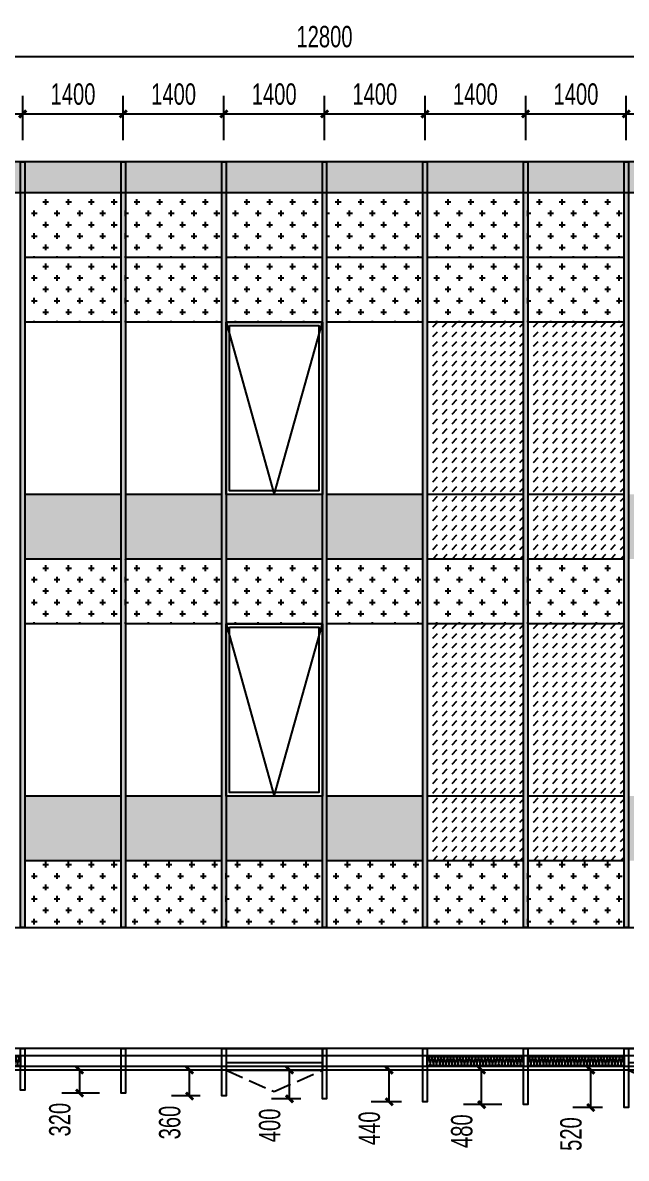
# Model space of a CAD drawing. Extents: x -3 to 440502, y -49243 to 59402.
# Drawn here: x 214695 to 223095, y 16553 to 32364 of the extents above; entities that cross this region are included whole.
import ezdxf

# ---------------------------------------------------------------- set-up
doc = ezdxf.new("R2010")
doc.units = 0
doc.header["$LTSCALE"] = 1000
doc.header["$MEASUREMENT"] = 0
doc.linetypes.add('109-34 轴网$0$L1$0$$AUDIT_BAD_LTYPE1', pattern=[0])
doc.linetypes.add('DASH', pattern=[0.35, 0.25, -0.1])
for name, color, linetype in [('01-标注_尺寸', 124, 'Continuous'), ('01-标注_符号', 200, 'Continuous'), ('05-填充_156', 156, 'Continuous'), ('05-填充_18', 18, 'Continuous'), ('05-填充_天正', 26, 'Continuous'), ('A-C_玻璃幕墙', 140, 'Continuous'), ('A-C_窗', 140, 'Continuous'), ('A-TECH_结构', 21, 'Continuous'), ('D_铝板', 181, 'Continuous'), ('E-立面', 255, 'Continuous')]:
    doc.layers.add(name, color=color, linetype=linetype)
doc.styles.add('_TCH_DIM_T3', font='ros.shx', dxfattribs={"width": 0.705882, "bigfont": 'jd.shx'})
doc.dimstyles.new('_TCH_ARCH&&100', dxfattribs={"dimtxt": 297.5, "dimasz": 100, "dimexe": 250, "dimexo": 300, "dimgap": 126.25, "dimtad": 1, "dimdec": 0, "dimzin": 0, "dimdsep": 46, "dimtxsty": '_TCH_DIM_T3', "dimblk": 'ARCHTICK', "dimcen": 0.09, "dimclrt": 7, "dimazin": 2, "dimtfac": 1, "dimtdec": 0, "dimtix": 1, "dimtmove": 2, "dimatfit": 3, "dimfxl": 0, "dimtolj": 1, "dimtzin": 0, "dimarcsym": 0})
pattern_1 = [(360, (227488.21, -72385.21), (158.75, 158.75), [79.375, -238.125]), (90, (227527.9, -72424.9), (-158.75, 158.75), [79.375, -238.125])]
pattern_2 = [(360, (231688.21, -72385.21), (158.75, 158.75), [79.375, -238.125]), (90, (231727.9, -72424.9), (-158.75, 158.75), [79.375, -238.125])]
pattern_3 = [(360, (226088.21, -72385.21), (158.75, 158.75), [79.375, -238.125]), (90, (226127.9, -72424.9), (-158.75, 158.75), [79.375, -238.125])]
pattern_4 = [(360, (228888.21, -72385.21), (158.75, 158.75), [79.375, -238.125]), (90, (228927.9, -72424.9), (-158.75, 158.75), [79.375, -238.125])]
pattern_5 = [(360, (231688.21, -72385.21), (158.75, 158.75), [79.375, -238.125]), (90, (231727.9, -72424.9), (-158.75, 158.75), [79.375, -238.125])]
pattern_6 = [(360, (226088.21, -68185.21), (158.75, 158.75), [79.375, -238.125]), (90, (226127.9, -68224.9), (-158.75, 158.75), [79.375, -238.125])]
pattern_7 = [(360, (228888.21, -68185.21), (158.75, 158.75), [79.375, -238.125]), (90, (228927.9, -68224.9), (-158.75, 158.75), [79.375, -238.125])]
pattern_8 = [(360, (231688.21, -68185.21), (158.75, 158.75), [79.375, -238.125]), (90, (231727.9, -68224.9), (-158.75, 158.75), [79.375, -238.125])]
pattern_9 = [(360, (226088.21, -67285.21), (158.75, 158.75), [79.375, -238.125]), (90, (226127.9, -67324.9), (-158.75, 158.75), [79.375, -238.125])]
pattern_10 = [(360, (228888.21, -67285.21), (158.75, 158.75), [79.375, -238.125]), (90, (228927.9, -67324.9), (-158.75, 158.75), [79.375, -238.125])]
pattern_11 = [(360, (231688.21, -67285.21), (158.75, 158.75), [79.375, -238.125]), (90, (231727.9, -67324.9), (-158.75, 158.75), [79.375, -238.125])]

# ---------------------------------------------------------------- blocks, each defined once
blk = doc.blocks.new('A$C2DDF4F07')
at = {"layer": 'A-C_窗'}
for points in [[(0, 2400), (1340, 2400), (1340, 0), (0, 0)], [(50, 2350), (1290, 2350), (1290, 50), (50, 50)]]:
    blk.add_lwpolyline(points, close=True, dxfattribs=at)
blk.add_lwpolyline([(0, 2400), (670, 0), (1340, 2400)], dxfattribs=at)
blk = doc.blocks.new('*U22')
at = {"layer": '05-填充_18'}
h = blk.add_hatch(color=256, dxfattribs=at)
h.dxf.hatch_style = 1
h.paths.add_polyline_path([(60, -10350), (0, -10350), (0, 310), (60, 310)])
blk.add_lwpolyline([(60, -10350), (0, -10350), (0, 310), (60, 310)], close=True)
blk = doc.blocks.new('$LinePat$岩棉板')
at = {"color": 0}
for p, q in [((0, -17), (12, -67)), ((12, -67), (24, -17))]:
    blk.add_line(p, q, dxfattribs=at)
for centre, start, end in [((12, -17), 0, 180), ((0, -67), 270, 0), ((24, -67), 180, 270)]:
    blk.add_arc(centre, 12, start, end, dxfattribs=at)
at = {"layer": 'Defpoints'}
blk.add_point((0, 0.1), dxfattribs=at)
at = {"layer": 'Defpoints', "color": 0}
blk.add_point((24, -84), dxfattribs=at)
blk = doc.blocks.new('ii')
blk.add_lwpolyline([(-1340, 0), (0, 0), (0, -150), (-1340, -150)], close=True)
at = {"color": 8, "xscale": -1.801075267316308, "yscale": 1.782568518697715, "zscale": 1.782568518697715}
for p in [(-1297, 0), (-1254, 0), (-1210, 0), (-1167, 0), (-1124, 0), (-1081, 0), (-1037, 0), (-994, 0), (-951, 0), (-908, 0), (-865, 0), (-821, 0), (-778, 0), (-735, 0), (-692, 0), (-648, 0), (-605, 0), (-562, 0), (-519, 0), (-475, 0), (-432, 0), (-389, 0), (-346, 0), (-303, 0), (-259, 0), (-216, 0), (-173, 0), (-130, 0), (-86, 0), (-43, 0), (0, 0)]:
    blk.add_blockref('$LinePat$岩棉板', p, dxfattribs=at)
blk = doc.blocks.new('$TCHSYS$WIN2D')
for p, q in [((-0.5, 0.5), (0.5, 0.5)), ((-0.5, 0.5), (-0.5, -0.5)), ((0.5, 0.5), (0.5, -0.5)), ((0.5, 0.167), (-0.5, 0.167)), ((0.5, -0.167), (-0.5, -0.167)), ((-0.5, -0.5), (0.5, -0.5))]:
    blk.add_line(p, q)
blk = doc.blocks.new('开启扇')
at = {"layer": 'A-C_窗', "linetype": 'DASH'}
blk.add_lwpolyline([(0, 50), (670, 350), (1340, 50)], dxfattribs=at)
at = {"layer": 'A-C_窗', "xscale": -1340, "yscale": 300, "zscale": 1340, "rotation": 180}
blk.add_blockref('$TCHSYS$WIN2D', (670, -100), dxfattribs=at)
blk = doc.blocks.new('*U76')
blk.add_lwpolyline([(720, 0), (0, 0), (0, 150), (720, 150)], close=True)
at = {"color": 8, "xscale": -1.875000095914337, "yscale": 1.782568518697715, "zscale": 1.782568518697715, "rotation": 180}
for p in [(0, 0), (45, 0), (90, 0), (135, 0), (180, 0), (225, 0), (270, 0), (315, 0), (360, 0), (405, 0), (450, 0), (495, 0), (540, 0), (585, 0), (630, 0), (675, 0)]:
    blk.add_blockref('$LinePat$岩棉板', p, dxfattribs=at)
blk = doc.blocks.new('A$C75120CF1')
at = {"layer": '01-标注_符号', "linetype": '109-34 轴网$0$L1$0$$AUDIT_BAD_LTYPE1'}
for points in [[(0, 210), (568, 210), (644, 420), (718, 0), (793, 210), (1361, 210)], [(12511, 210), (13079, 210), (13156, 420), (13230, 0), (13304, 210), (13872, 210)]]:
    blk.add_lwpolyline(points, dxfattribs=at)
at = {"layer": 'A-C_玻璃幕墙'}
for points in [[(1353, 409), (1293, 409), (1293, 1269), (1353, 1269)], [(2753, 409), (2693, 409), (2693, 1229), (2753, 1229)], [(4153, 409), (4093, 409), (4093, 1189), (4153, 1189)], [(5553, 409), (5493, 409), (5493, 1149), (5553, 1149)], [(6953, 409), (6893, 409), (6893, 1109), (6953, 1109)], [(8353, 409), (8293, 409), (8293, 1069), (8353, 1069)], [(9753, 409), (9693, 409), (9693, 1029), (9753, 1029)], [(11153, 409), (11093, 409), (11093, 989), (11153, 989)], [(12553, 409), (12493, 409), (12493, 949), (12553, 949)], [(552, 638), (594, 680), (844, 430), (802, 388)], [(13294, 638), (13252, 680), (13023, 451), (13065, 409)]]:
    blk.add_lwpolyline(points, close=True, dxfattribs=at)
for points in [[(523, 210), (523, 709), (13323, 709), (13323, 210)], [(573, 224), (573, 659), (13273, 659), (13273, 210)], [(723, 210), (723, 509), (13123, 509), (13123, 330)]]:
    blk.add_lwpolyline(points, dxfattribs=at)
at = {"layer": 'A-TECH_结构'}
blk.add_lwpolyline([(823, 210), (823, 409), (13023, 409), (13023, 210)], dxfattribs=at)
at = {"xscale": -1}
for p in [(2693, 659), (8293, 659)]:
    blk.add_blockref('开启扇', p, dxfattribs=at)
at = {"layer": 'A-C_玻璃幕墙'}
for name, p in [('ii', (4093, 659)), ('ii', (5493, 659)), ('ii', (12493, 659)), ('*U76', (12553, 509))]:
    blk.add_blockref(name, p, dxfattribs=at)
blk = doc.blocks.new('_ArchTick')
at = {"color": 0, "linetype": 'ByBlock', "const_width": 0.4}
blk.add_lwpolyline([(-0.5, -0.5), (0.5, 0.5)], dxfattribs=at)
blk = doc.blocks.new('*D564')
at = {"layer": '01-标注_尺寸', "color": 0, "lineweight": -2, "transparency": 16777216}
for p, q in [((213295, 30727), (213295, 31344)), ((214695, 30727), (214695, 31344)), ((213295, 31094), (214695, 31094))]:
    blk.add_line(p, q, dxfattribs=at)
at = {"layer": 'Defpoints', "color": 0, "transparency": 16777216}
for p in [(214695, 31094), (213295, 30427), (214695, 30427)]:
    blk.add_point(p, dxfattribs=at)
at = {"layer": '01-标注_尺寸', "color": 0, "lineweight": -2, "transparency": 16777216, "xscale": 100, "yscale": 100, "zscale": 100, "rotation": 180}
blk.add_blockref('_ArchTick', (213295, 31094), dxfattribs=at)
at = {"layer": '01-标注_尺寸', "color": 0, "lineweight": -2, "transparency": 16777216, "xscale": 100, "yscale": 100, "zscale": 100}
blk.add_blockref('_ArchTick', (214695, 31094), dxfattribs=at)
at = {"layer": '01-标注_尺寸', "color": 7, "transparency": 16777216, "insert": (213995, 31369), "char_height": 297.5, "attachment_point": 5, "style": '_TCH_DIM_T3'}
blk.add_mtext('\\A1;1400', dxfattribs=at)
blk = doc.blocks.new('*D565')
at = {"layer": '01-标注_尺寸', "color": 0, "lineweight": -2, "transparency": 16777216}
for p, q in [((214695, 30727), (214695, 31344)), ((216095, 30727), (216095, 31344)), ((214695, 31094), (216095, 31094))]:
    blk.add_line(p, q, dxfattribs=at)
at = {"layer": 'Defpoints', "color": 0, "transparency": 16777216}
for p in [(216095, 31094), (214695, 30427), (216095, 30427)]:
    blk.add_point(p, dxfattribs=at)
at = {"layer": '01-标注_尺寸', "color": 0, "lineweight": -2, "transparency": 16777216, "xscale": 100, "yscale": 100, "zscale": 100, "rotation": 180}
blk.add_blockref('_ArchTick', (214695, 31094), dxfattribs=at)
at = {"layer": '01-标注_尺寸', "color": 0, "lineweight": -2, "transparency": 16777216, "xscale": 100, "yscale": 100, "zscale": 100}
blk.add_blockref('_ArchTick', (216095, 31094), dxfattribs=at)
at = {"layer": '01-标注_尺寸', "color": 7, "transparency": 16777216, "insert": (215395, 31369), "char_height": 297.5, "attachment_point": 5, "style": '_TCH_DIM_T3'}
blk.add_mtext('\\A1;1400', dxfattribs=at)
blk = doc.blocks.new('*D566')
at = {"layer": '01-标注_尺寸', "color": 0, "lineweight": -2, "transparency": 16777216}
for p, q in [((216095, 30727), (216095, 31344)), ((217495, 30727), (217495, 31344)), ((216095, 31094), (217495, 31094))]:
    blk.add_line(p, q, dxfattribs=at)
at = {"layer": 'Defpoints', "color": 0, "transparency": 16777216}
for p in [(217495, 31094), (216095, 30427), (217495, 30427)]:
    blk.add_point(p, dxfattribs=at)
at = {"layer": '01-标注_尺寸', "color": 0, "lineweight": -2, "transparency": 16777216, "xscale": 100, "yscale": 100, "zscale": 100, "rotation": 180}
blk.add_blockref('_ArchTick', (216095, 31094), dxfattribs=at)
at = {"layer": '01-标注_尺寸', "color": 0, "lineweight": -2, "transparency": 16777216, "xscale": 100, "yscale": 100, "zscale": 100}
blk.add_blockref('_ArchTick', (217495, 31094), dxfattribs=at)
at = {"layer": '01-标注_尺寸', "color": 7, "transparency": 16777216, "insert": (216795, 31369), "char_height": 297.5, "attachment_point": 5, "style": '_TCH_DIM_T3'}
blk.add_mtext('\\A1;1400', dxfattribs=at)
blk = doc.blocks.new('*D567')
at = {"layer": '01-标注_尺寸', "color": 0, "lineweight": -2, "transparency": 16777216}
for p, q in [((217495, 30727), (217495, 31344)), ((218895, 30727), (218895, 31344)), ((217495, 31094), (218895, 31094))]:
    blk.add_line(p, q, dxfattribs=at)
at = {"layer": 'Defpoints', "color": 0, "transparency": 16777216}
for p in [(218895, 31094), (217495, 30427), (218895, 30427)]:
    blk.add_point(p, dxfattribs=at)
at = {"layer": '01-标注_尺寸', "color": 0, "lineweight": -2, "transparency": 16777216, "xscale": 100, "yscale": 100, "zscale": 100, "rotation": 180}
blk.add_blockref('_ArchTick', (217495, 31094), dxfattribs=at)
at = {"layer": '01-标注_尺寸', "color": 0, "lineweight": -2, "transparency": 16777216, "xscale": 100, "yscale": 100, "zscale": 100}
blk.add_blockref('_ArchTick', (218895, 31094), dxfattribs=at)
at = {"layer": '01-标注_尺寸', "color": 7, "transparency": 16777216, "insert": (218195, 31369), "char_height": 297.5, "attachment_point": 5, "style": '_TCH_DIM_T3'}
blk.add_mtext('\\A1;1400', dxfattribs=at)
blk = doc.blocks.new('*D568')
at = {"layer": '01-标注_尺寸', "color": 0, "lineweight": -2, "transparency": 16777216}
for p, q in [((218895, 30727), (218895, 31344)), ((220295, 30727), (220295, 31344)), ((218895, 31094), (220295, 31094))]:
    blk.add_line(p, q, dxfattribs=at)
at = {"layer": 'Defpoints', "color": 0, "transparency": 16777216}
for p in [(220295, 31094), (218895, 30427), (220295, 30427)]:
    blk.add_point(p, dxfattribs=at)
at = {"layer": '01-标注_尺寸', "color": 0, "lineweight": -2, "transparency": 16777216, "xscale": 100, "yscale": 100, "zscale": 100, "rotation": 180}
blk.add_blockref('_ArchTick', (218895, 31094), dxfattribs=at)
at = {"layer": '01-标注_尺寸', "color": 0, "lineweight": -2, "transparency": 16777216, "xscale": 100, "yscale": 100, "zscale": 100}
blk.add_blockref('_ArchTick', (220295, 31094), dxfattribs=at)
at = {"layer": '01-标注_尺寸', "color": 7, "transparency": 16777216, "insert": (219595, 31369), "char_height": 297.5, "attachment_point": 5, "style": '_TCH_DIM_T3'}
blk.add_mtext('\\A1;1400', dxfattribs=at)
blk = doc.blocks.new('*D569')
at = {"layer": '01-标注_尺寸', "color": 0, "lineweight": -2, "transparency": 16777216}
for p, q in [((220295, 30727), (220295, 31344)), ((221695, 30727), (221695, 31344)), ((220295, 31094), (221695, 31094))]:
    blk.add_line(p, q, dxfattribs=at)
at = {"layer": 'Defpoints', "color": 0, "transparency": 16777216}
for p in [(221695, 31094), (220295, 30427), (221695, 30427)]:
    blk.add_point(p, dxfattribs=at)
at = {"layer": '01-标注_尺寸', "color": 0, "lineweight": -2, "transparency": 16777216, "xscale": 100, "yscale": 100, "zscale": 100, "rotation": 180}
blk.add_blockref('_ArchTick', (220295, 31094), dxfattribs=at)
at = {"layer": '01-标注_尺寸', "color": 0, "lineweight": -2, "transparency": 16777216, "xscale": 100, "yscale": 100, "zscale": 100}
blk.add_blockref('_ArchTick', (221695, 31094), dxfattribs=at)
at = {"layer": '01-标注_尺寸', "color": 7, "transparency": 16777216, "insert": (220995, 31369), "char_height": 297.5, "attachment_point": 5, "style": '_TCH_DIM_T3'}
blk.add_mtext('\\A1;1400', dxfattribs=at)
blk = doc.blocks.new('*D570')
at = {"layer": '01-标注_尺寸', "color": 0, "lineweight": -2, "transparency": 16777216}
for p, q in [((221695, 30727), (221695, 31344)), ((223095, 30727), (223095, 31344)), ((221695, 31094), (223095, 31094))]:
    blk.add_line(p, q, dxfattribs=at)
at = {"layer": 'Defpoints', "color": 0, "transparency": 16777216}
for p in [(223095, 31094), (221695, 30427), (223095, 30427)]:
    blk.add_point(p, dxfattribs=at)
at = {"layer": '01-标注_尺寸', "color": 0, "lineweight": -2, "transparency": 16777216, "xscale": 100, "yscale": 100, "zscale": 100, "rotation": 180}
blk.add_blockref('_ArchTick', (221695, 31094), dxfattribs=at)
at = {"layer": '01-标注_尺寸', "color": 0, "lineweight": -2, "transparency": 16777216, "xscale": 100, "yscale": 100, "zscale": 100}
blk.add_blockref('_ArchTick', (223095, 31094), dxfattribs=at)
at = {"layer": '01-标注_尺寸', "color": 7, "transparency": 16777216, "insert": (222395, 31369), "char_height": 297.5, "attachment_point": 5, "style": '_TCH_DIM_T3'}
blk.add_mtext('\\A1;1400', dxfattribs=at)
blk = doc.blocks.new('*D571')
at = {"layer": '01-标注_尺寸', "color": 0, "lineweight": -2, "transparency": 16777216}
for p, q in [((223095, 30727), (223095, 31344)), ((224495, 30727), (224495, 31344)), ((223095, 31094), (224495, 31094))]:
    blk.add_line(p, q, dxfattribs=at)
at = {"layer": 'Defpoints', "color": 0, "transparency": 16777216}
for p in [(224495, 31094), (223095, 30427), (224495, 30427)]:
    blk.add_point(p, dxfattribs=at)
at = {"layer": '01-标注_尺寸', "color": 0, "lineweight": -2, "transparency": 16777216, "xscale": 100, "yscale": 100, "zscale": 100, "rotation": 180}
blk.add_blockref('_ArchTick', (223095, 31094), dxfattribs=at)
at = {"layer": '01-标注_尺寸', "color": 0, "lineweight": -2, "transparency": 16777216, "xscale": 100, "yscale": 100, "zscale": 100}
blk.add_blockref('_ArchTick', (224495, 31094), dxfattribs=at)
at = {"layer": '01-标注_尺寸', "color": 7, "transparency": 16777216, "insert": (223795, 31369), "char_height": 297.5, "attachment_point": 5, "style": '_TCH_DIM_T3'}
blk.add_mtext('\\A1;1400', dxfattribs=at)
blk = doc.blocks.new('*D576')
at = {"layer": '01-标注_尺寸', "color": 0, "lineweight": -2, "transparency": 16777216}
for p, q in [((212495, 30921), (212495, 32144)), ((225295, 30921), (225295, 32144)), ((212495, 31894), (225295, 31894))]:
    blk.add_line(p, q, dxfattribs=at)
at = {"layer": 'Defpoints', "color": 0, "transparency": 16777216}
for p in [(225295, 31894), (212495, 30621), (225295, 30621)]:
    blk.add_point(p, dxfattribs=at)
at = {"layer": '01-标注_尺寸', "color": 0, "lineweight": -2, "transparency": 16777216, "xscale": 100, "yscale": 100, "zscale": 100, "rotation": 180}
blk.add_blockref('_ArchTick', (212495, 31894), dxfattribs=at)
at = {"layer": '01-标注_尺寸', "color": 0, "lineweight": -2, "transparency": 16777216, "xscale": 100, "yscale": 100, "zscale": 100}
blk.add_blockref('_ArchTick', (225295, 31894), dxfattribs=at)
at = {"layer": '01-标注_尺寸', "color": 7, "transparency": 16777216, "insert": (218895, 32169), "char_height": 297.5, "attachment_point": 5, "style": '_TCH_DIM_T3'}
blk.add_mtext('\\A1;12800', dxfattribs=at)
blk = doc.blocks.new('*D580')
at = {"layer": '01-标注_尺寸', "color": 0, "lineweight": -2, "transparency": 16777216}
for p, q in [((215765, 17781), (215238, 17781)), ((215488, 17461), (215488, 17781)), ((215765, 17461), (215238, 17461))]:
    blk.add_line(p, q, dxfattribs=at)
at = {"layer": 'Defpoints', "color": 0, "transparency": 16777216}
for p in [(215488, 17781), (216065, 17781), (216065, 17461)]:
    blk.add_point(p, dxfattribs=at)
at = {"layer": '01-标注_尺寸', "color": 0, "lineweight": -2, "transparency": 16777216, "xscale": 100, "yscale": 100, "zscale": 100}
for p, rotation in [((215488, 17781), 90), ((215488, 17461), 270)]:
    blk.add_blockref('_ArchTick', p, dxfattribs=dict(at, rotation=rotation))
at = {"layer": '01-标注_尺寸', "color": 7, "transparency": 16777216, "insert": (215213, 17091), "char_height": 297.5, "attachment_point": 5, "rotation": 90, "style": '_TCH_DIM_T3'}
blk.add_mtext('\\A1;320', dxfattribs=at)
blk = doc.blocks.new('*D581')
at = {"layer": '01-标注_尺寸', "color": 0, "lineweight": -2, "transparency": 16777216}
for p, q in [((217165, 17781), (216767, 17781)), ((217017, 17421), (217017, 17781)), ((217165, 17421), (216767, 17421))]:
    blk.add_line(p, q, dxfattribs=at)
at = {"layer": 'Defpoints', "color": 0, "transparency": 16777216}
for p in [(217017, 17781), (217465, 17781), (217465, 17421)]:
    blk.add_point(p, dxfattribs=at)
at = {"layer": '01-标注_尺寸', "color": 0, "lineweight": -2, "transparency": 16777216, "xscale": 100, "yscale": 100, "zscale": 100}
for p, rotation in [((217017, 17781), 90), ((217017, 17421), 270)]:
    blk.add_blockref('_ArchTick', p, dxfattribs=dict(at, rotation=rotation))
at = {"layer": '01-标注_尺寸', "color": 7, "transparency": 16777216, "insert": (216742, 17051), "char_height": 297.5, "attachment_point": 5, "rotation": 90, "style": '_TCH_DIM_T3'}
blk.add_mtext('\\A1;360', dxfattribs=at)
blk = doc.blocks.new('*D582')
at = {"layer": '01-标注_尺寸', "color": 0, "lineweight": -2, "transparency": 16777216}
for p, q in [((218565, 17781), (218158, 17781)), ((218408, 17381), (218408, 17781)), ((218565, 17381), (218158, 17381))]:
    blk.add_line(p, q, dxfattribs=at)
at = {"layer": 'Defpoints', "color": 0, "transparency": 16777216}
for p in [(218408, 17781), (218865, 17781), (218865, 17381)]:
    blk.add_point(p, dxfattribs=at)
at = {"layer": '01-标注_尺寸', "color": 0, "lineweight": -2, "transparency": 16777216, "xscale": 100, "yscale": 100, "zscale": 100}
for p, rotation in [((218408, 17781), 90), ((218408, 17381), 270)]:
    blk.add_blockref('_ArchTick', p, dxfattribs=dict(at, rotation=rotation))
at = {"layer": '01-标注_尺寸', "color": 7, "transparency": 16777216, "insert": (218133, 17011), "char_height": 297.5, "attachment_point": 5, "rotation": 90, "style": '_TCH_DIM_T3'}
blk.add_mtext('\\A1;400', dxfattribs=at)
blk = doc.blocks.new('*D583')
at = {"layer": '01-标注_尺寸', "color": 0, "lineweight": -2, "transparency": 16777216}
for p, q in [((219965, 17781), (219545, 17781)), ((219795, 17341), (219795, 17781)), ((219965, 17341), (219545, 17341))]:
    blk.add_line(p, q, dxfattribs=at)
at = {"layer": 'Defpoints', "color": 0, "transparency": 16777216}
for p in [(219795, 17781), (220265, 17781), (220265, 17341)]:
    blk.add_point(p, dxfattribs=at)
at = {"layer": '01-标注_尺寸', "color": 0, "lineweight": -2, "transparency": 16777216, "xscale": 100, "yscale": 100, "zscale": 100}
for p, rotation in [((219795, 17781), 90), ((219795, 17341), 270)]:
    blk.add_blockref('_ArchTick', p, dxfattribs=dict(at, rotation=rotation))
at = {"layer": '01-标注_尺寸', "color": 7, "transparency": 16777216, "insert": (219520, 16971), "char_height": 297.5, "attachment_point": 5, "rotation": 90, "style": '_TCH_DIM_T3'}
blk.add_mtext('\\A1;440', dxfattribs=at)
blk = doc.blocks.new('*D584')
at = {"layer": '01-标注_尺寸', "color": 0, "lineweight": -2, "transparency": 16777216}
for p, q in [((221365, 17781), (220832, 17781)), ((221082, 17301), (221082, 17781)), ((221365, 17301), (220832, 17301))]:
    blk.add_line(p, q, dxfattribs=at)
at = {"layer": 'Defpoints', "color": 0, "transparency": 16777216}
for p in [(221082, 17781), (221665, 17781), (221665, 17301)]:
    blk.add_point(p, dxfattribs=at)
at = {"layer": '01-标注_尺寸', "color": 0, "lineweight": -2, "transparency": 16777216, "xscale": 100, "yscale": 100, "zscale": 100}
for p, rotation in [((221082, 17781), 90), ((221082, 17301), 270)]:
    blk.add_blockref('_ArchTick', p, dxfattribs=dict(at, rotation=rotation))
at = {"layer": '01-标注_尺寸', "color": 7, "transparency": 16777216, "insert": (220807, 16931), "char_height": 297.5, "attachment_point": 5, "rotation": 90, "style": '_TCH_DIM_T3'}
blk.add_mtext('\\A1;480', dxfattribs=at)
blk = doc.blocks.new('*D585')
at = {"layer": '01-标注_尺寸', "color": 0, "lineweight": -2, "transparency": 16777216}
for p, q in [((222765, 17781), (222351, 17781)), ((222601, 17261), (222601, 17781)), ((222765, 17261), (222351, 17261))]:
    blk.add_line(p, q, dxfattribs=at)
at = {"layer": 'Defpoints', "color": 0, "transparency": 16777216}
for p in [(222601, 17781), (223065, 17781), (223065, 17261)]:
    blk.add_point(p, dxfattribs=at)
at = {"layer": '01-标注_尺寸', "color": 0, "lineweight": -2, "transparency": 16777216, "xscale": 100, "yscale": 100, "zscale": 100}
for p, rotation in [((222601, 17781), 90), ((222601, 17261), 270)]:
    blk.add_blockref('_ArchTick', p, dxfattribs=dict(at, rotation=rotation))
at = {"layer": '01-标注_尺寸', "color": 7, "transparency": 16777216, "insert": (222326, 16891), "char_height": 297.5, "attachment_point": 5, "rotation": 90, "style": '_TCH_DIM_T3'}
blk.add_mtext('\\A1;520', dxfattribs=at)

msp = doc.modelspace()

# ---------------------------------------------------------------- hatches: boundary and pattern name
at = {"layer": '05-填充_156'}
h = msp.add_hatch(dxfattribs=at)
h.set_pattern_fill('CROSS', color=136, scale=100, angle=180)
h.set_pattern_definition(pattern_9)
h.paths.add_polyline_path([(216065.2, 29996.9), (214725.2, 29996.9), (214725.2, 29096.9), (216065.2, 29096.9)])
h = msp.add_hatch(dxfattribs=at)
h.set_pattern_fill('CROSS', color=136, scale=100, angle=180)
h.set_pattern_definition(pattern_9)
h.paths.add_polyline_path([(217465.2, 29996.9), (216125.2, 29996.9), (216125.2, 29096.9), (217465.2, 29096.9)])
h = msp.add_hatch(dxfattribs=at)
h.set_pattern_fill('CROSS', color=136, scale=100, angle=180)
h.set_pattern_definition(pattern_10)
h.paths.add_polyline_path([(218865.2, 29996.9), (217525.2, 29996.9), (217525.2, 29096.9), (218865.2, 29096.9)])
h = msp.add_hatch(dxfattribs=at)
h.set_pattern_fill('CROSS', color=136, scale=100, angle=180)
h.set_pattern_definition(pattern_10)
h.paths.add_polyline_path([(220265.2, 29996.9), (218925.2, 29996.9), (218925.2, 29096.9), (220265.2, 29096.9)])
h = msp.add_hatch(dxfattribs=at)
h.set_pattern_fill('CROSS', color=136, scale=100, angle=180)
h.set_pattern_definition(pattern_11)
h.paths.add_polyline_path([(221665.2, 29996.9), (220325.2, 29996.9), (220325.2, 29096.9), (221665.2, 29096.9)])
h = msp.add_hatch(dxfattribs=at)
h.set_pattern_fill('CROSS', color=136, scale=100, angle=180)
h.set_pattern_definition(pattern_11)
h.paths.add_polyline_path([(223065.2, 29996.9), (221725.2, 29996.9), (221725.2, 29096.9), (223065.2, 29096.9)])
h = msp.add_hatch(dxfattribs=at)
h.set_pattern_fill('CROSS', color=136, scale=100, angle=180)
h.set_pattern_definition(pattern_6)
h.paths.add_polyline_path([(216065.2, 29096.9), (214725.2, 29096.9), (214725.2, 28196.9), (216065.2, 28196.9)])
h = msp.add_hatch(dxfattribs=at)
h.set_pattern_fill('CROSS', color=136, scale=100, angle=180)
h.set_pattern_definition(pattern_6)
h.paths.add_polyline_path([(217465.2, 29096.9), (216125.2, 29096.9), (216125.2, 28196.9), (217465.2, 28196.9)])
h = msp.add_hatch(dxfattribs=at)
h.set_pattern_fill('CROSS', color=136, scale=100, angle=180)
h.set_pattern_definition(pattern_7)
h.paths.add_polyline_path([(218865.2, 29096.9), (217525.2, 29096.9), (217525.2, 28196.9), (218865.2, 28196.9)])
h = msp.add_hatch(dxfattribs=at)
h.set_pattern_fill('CROSS', color=136, scale=100, angle=180)
h.set_pattern_definition(pattern_7)
h.paths.add_polyline_path([(220265.2, 29096.9), (218925.2, 29096.9), (218925.2, 28196.9), (220265.2, 28196.9)])
h = msp.add_hatch(dxfattribs=at)
h.set_pattern_fill('CROSS', color=136, scale=100, angle=180)
h.set_pattern_definition(pattern_8)
h.paths.add_polyline_path([(221665.2, 29096.9), (220325.2, 29096.9), (220325.2, 28196.9), (221665.2, 28196.9)])
h = msp.add_hatch(dxfattribs=at)
h.set_pattern_fill('CROSS', color=136, scale=100, angle=180)
h.set_pattern_definition(pattern_8)
h.paths.add_polyline_path([(223065.2, 29096.9), (221725.2, 29096.9), (221725.2, 28196.9), (223065.2, 28196.9)])
h = msp.add_hatch(dxfattribs=at)
h.set_pattern_fill('DASH', color=256, scale=100, angle=225)
h.set_pattern_definition([(45, (228888.21, -68185.21), (4e-14, 134.70384), [95.25, -95.25])])
h.paths.add_polyline_path([(221665.2, 28196.9), (220325.2, 28196.9), (220325.2, 24896.9), (221665.2, 24896.9)])
h = msp.add_hatch(dxfattribs=at)
h.set_pattern_fill('DASH', color=256, scale=100, angle=225)
h.set_pattern_definition([(45, (230288.21, -68185.21), (4e-14, 134.70384), [95.25, -95.25])])
h.paths.add_polyline_path([(223065.2, 28196.9), (221725.2, 28196.9), (221725.2, 24896.9), (223065.2, 24896.9)])
h = msp.add_hatch(dxfattribs=at)
h.set_pattern_fill('CROSS', color=136, scale=100, angle=180)
h.set_pattern_definition(pattern_3)
h.paths.add_polyline_path([(216065.2, 24896.9), (214725.2, 24896.9), (214725.2, 23996.9), (216065.2, 23996.9)])
h = msp.add_hatch(dxfattribs=at)
h.set_pattern_fill('CROSS', color=136, scale=100, angle=180)
h.set_pattern_definition(pattern_3)
h.paths.add_polyline_path([(217465.2, 24896.9), (216125.2, 24896.9), (216125.2, 23996.9), (217465.2, 23996.9)])
h = msp.add_hatch(dxfattribs=at)
h.set_pattern_fill('CROSS', color=136, scale=100, angle=180)
h.set_pattern_definition(pattern_4)
h.paths.add_polyline_path([(218865.2, 24896.9), (217525.2, 24896.9), (217525.2, 23996.9), (218865.2, 23996.9)])
h = msp.add_hatch(dxfattribs=at)
h.set_pattern_fill('CROSS', color=136, scale=100, angle=180)
h.set_pattern_definition(pattern_4)
h.paths.add_polyline_path([(220265.2, 24896.9), (218925.2, 24896.9), (218925.2, 23996.9), (220265.2, 23996.9)])
h = msp.add_hatch(dxfattribs=at)
h.set_pattern_fill('CROSS', color=136, scale=100, angle=180)
h.set_pattern_definition(pattern_5)
h.paths.add_polyline_path([(221665.2, 24896.9), (220325.2, 24896.9), (220325.2, 23996.9), (221665.2, 23996.9)])
h = msp.add_hatch(dxfattribs=at)
h.set_pattern_fill('CROSS', color=136, scale=100, angle=180)
h.set_pattern_definition(pattern_5)
h.paths.add_polyline_path([(223065.2, 24896.9), (221725.2, 24896.9), (221725.2, 23996.9), (223065.2, 23996.9)])
h = msp.add_hatch(dxfattribs=at)
h.set_pattern_fill('DASH', color=256, scale=100, angle=225)
h.set_pattern_definition([(45, (228888.21, -72385.21), (4e-14, 134.70384), [95.25, -95.25])])
h.paths.add_polyline_path([(221665.2, 23996.9), (220325.2, 23996.9), (220325.2, 20696.9), (221665.2, 20696.9)])
h = msp.add_hatch(dxfattribs=at)
h.set_pattern_fill('DASH', color=256, scale=100, angle=225)
h.set_pattern_definition([(45, (230288.21, -72385.21), (4e-14, 134.70384), [95.25, -95.25])])
h.paths.add_polyline_path([(223065.2, 23996.9), (221725.2, 23996.9), (221725.2, 20696.9), (223065.2, 20696.9)])
h = msp.add_hatch(dxfattribs=at)
h.set_pattern_fill('CROSS', color=136, scale=100, angle=180)
h.set_pattern_definition([(360, (226088.21, -72385.21), (158.75, 158.75), [79.375, -238.125]), (90, (226127.9, -72424.9), (-158.75, 158.75), [79.375, -238.125])])
h.paths.add_polyline_path([(216065.2, 20696.9), (214725.2, 20696.9), (214725.2, 19766.9), (216065.2, 19766.9)])
h = msp.add_hatch(dxfattribs=at)
h.set_pattern_fill('CROSS', color=136, scale=100, angle=180)
h.set_pattern_definition(pattern_1)
h.paths.add_polyline_path([(217465.2, 20696.9), (216125.2, 20696.9), (216125.2, 19766.9), (217465.2, 19766.9)])
h = msp.add_hatch(dxfattribs=at)
h.set_pattern_fill('CROSS', color=136, scale=100, angle=180)
h.set_pattern_definition(pattern_1)
h.paths.add_polyline_path([(218865.2, 20696.9), (217525.2, 20696.9), (217525.2, 19766.9), (218865.2, 19766.9)])
h = msp.add_hatch(dxfattribs=at)
h.set_pattern_fill('CROSS', color=136, scale=100, angle=180)
h.set_pattern_definition([(360, (230288.21, -72385.21), (158.75, 158.75), [79.375, -238.125]), (90, (230327.9, -72424.9), (-158.75, 158.75), [79.375, -238.125])])
h.paths.add_polyline_path([(220265.2, 20696.9), (218925.2, 20696.9), (218925.2, 19766.9), (220265.2, 19766.9)])
h = msp.add_hatch(dxfattribs=at)
h.set_pattern_fill('CROSS', color=136, scale=100, angle=180)
h.set_pattern_definition(pattern_2)
h.paths.add_polyline_path([(221665.2, 20696.9), (220325.2, 20696.9), (220325.2, 19766.9), (221665.2, 19766.9)])
h = msp.add_hatch(dxfattribs=at)
h.set_pattern_fill('CROSS', color=136, scale=100, angle=180)
h.set_pattern_definition(pattern_2)
h.paths.add_polyline_path([(223065.2, 20696.9), (221725.2, 20696.9), (221725.2, 19766.9), (223065.2, 19766.9)])
at = {"layer": '05-填充_18'}
h = msp.add_hatch(color=256, dxfattribs=at)
h.dxf.hatch_style = 1
h.paths.add_polyline_path([(228095.2, 30426.9), (212495.2, 30426.9), (212495.2, 29996.9), (228095.2, 29996.9)])
at = {"layer": '05-填充_天正'}
h = msp.add_hatch(dxfattribs=at)
h.set_pattern_fill('AR-CONC', color=256, scale=200)
h.set_pattern_definition([(50, (-1775.28, 0), (364.36934, -31.87817), [38.1, -419.1]), (355, (-1775.28, 0), (-70.48565, 382.1133), [30.48, -335.28]), (100.451, (-1744.9, -2.66), (293.885, 350.2334), [32.38, -356.18]), (46.1842, (-1775.28, 101.6), (542.1581, -84.0847), [57.15, -628.65]), (96.6356, (-1730.1, 94.6), (474.8085, 494.8511), [48.57, -534.27]), (351.184, (-1775.3, 101.6), (474.8092, 494.8502), [45.72, -502.92]), (21, (-1724.48, 76.2), (303.22976, -204.53104), [38.1, -419.1]), (326, (-1724.48, 76.2), (123.60406, 368.37593), [30.48, -335.28]), (71.4514, (-1699.2, 59.16), (426.833, 163.8457), [32.38, -356.18]), (37.5, (-1775.28, 0), (6.17721, 169.11008), [0, -331.216, 0, -340.36, 0, -336.55]), (7.5, (-1775.28, 0), (133.63933, 200.36115), [0, -194.056, 0, -323.596, 0, -128.27]), (327.5, (-1888.56, 0), (271.18119, -11.45749), [0, -127, 0, -396.24, 0, -525.78]), (317.5, (-1939.36, 0), (296.25836, 50.85298), [0, -165.1, 0, -263.144, 0, -373.38])])
h.paths.add_polyline_path([(224525.2, 25796.9), (225295.2, 25796.9), (225295.2, 24896.9), (224525.2, 24896.9)])
h.paths.add_polyline_path([(223125.2, 24896.9), (224465.2, 24896.9), (224465.2, 25796.9), (223125.2, 25796.9)])
h.paths.add_polyline_path([(218925.2, 24896.9), (220265.2, 24896.9), (220265.2, 25796.9), (218925.2, 25796.9)])
h.paths.add_polyline_path([(217525.2, 24896.9), (218865.2, 24896.9), (218865.2, 25796.9), (217525.2, 25796.9)])
h.paths.add_polyline_path([(216125.2, 24896.9), (217465.2, 24896.9), (217465.2, 25796.9), (216125.2, 25796.9)])
h.paths.add_polyline_path([(214725.2, 24896.9), (216065.2, 24896.9), (216065.2, 25796.9), (214725.2, 25796.9)])
h.paths.add_polyline_path([(224525.2, 21596.9), (225295.2, 21596.9), (225295.2, 20696.9), (224525.2, 20696.9)])
h.paths.add_polyline_path([(223125.2, 20696.9), (224465.2, 20696.9), (224465.2, 21596.9), (223125.2, 21596.9)])
h.paths.add_polyline_path([(218925.2, 20696.9), (220265.2, 20696.9), (220265.2, 21596.9), (218925.2, 21596.9)])
h.paths.add_polyline_path([(217525.2, 20696.9), (218865.2, 20696.9), (218865.2, 21596.9), (217525.2, 21596.9)])
h.paths.add_polyline_path([(216125.2, 20696.9), (217465.2, 20696.9), (217465.2, 21596.9), (216125.2, 21596.9)])
h.paths.add_polyline_path([(214725.2, 20696.9), (216065.2, 20696.9), (216065.2, 21596.9), (214725.2, 21596.9)])

# ---------------------------------------------------------------- linework, layer by layer
at = {"layer": 'A-C_窗'}
for points in [[(216065.2, 29096.9), (214725.2, 29096.9)], [(217465.2, 29096.9), (216125.2, 29096.9)], [(218865.2, 29096.9), (217525.2, 29096.9)], [(220265.2, 29096.9), (218925.2, 29096.9)], [(221665.2, 29096.9), (220325.2, 29096.9)], [(223065.2, 29096.9), (221725.2, 29096.9)], [(216065.2, 28196.9), (214725.2, 28196.9)], [(217465.2, 28196.9), (216125.2, 28196.9)], [(218865.2, 28196.9), (217525.2, 28196.9)], [(220265.2, 28196.9), (218925.2, 28196.9)], [(221665.2, 28196.9), (220325.2, 28196.9)], [(223065.2, 28196.9), (221725.2, 28196.9)], [(216065.2, 25796.9), (214725.2, 25796.9)], [(217465.2, 25796.9), (216125.2, 25796.9)], [(220265.2, 25796.9), (218925.2, 25796.9)], [(221665.2, 25796.9), (220325.2, 25796.9)], [(223065.2, 25796.9), (221725.2, 25796.9)], [(216065.2, 24896.9), (214725.2, 24896.9)], [(217465.2, 24896.9), (216125.2, 24896.9)], [(218865.2, 24896.9), (217525.2, 24896.9)], [(220265.2, 24896.9), (218925.2, 24896.9)], [(221665.2, 24896.9), (220325.2, 24896.9)], [(223065.2, 24896.9), (221725.2, 24896.9)], [(216065.2, 23996.9), (214725.2, 23996.9)], [(217465.2, 23996.9), (216125.2, 23996.9)], [(218865.2, 23996.9), (217525.2, 23996.9)], [(220265.2, 23996.9), (218925.2, 23996.9)], [(221665.2, 23996.9), (220325.2, 23996.9)], [(223065.2, 23996.9), (221725.2, 23996.9)], [(216065.2, 21596.9), (214725.2, 21596.9)], [(217465.2, 21596.9), (216125.2, 21596.9)], [(220265.2, 21596.9), (218925.2, 21596.9)], [(221665.2, 21596.9), (220325.2, 21596.9)], [(223065.2, 21596.9), (221725.2, 21596.9)], [(216065.2, 20696.9), (214725.2, 20696.9)], [(217465.2, 20696.9), (216125.2, 20696.9)], [(218865.2, 20696.9), (217525.2, 20696.9)], [(220265.2, 20696.9), (218925.2, 20696.9)], [(221665.2, 20696.9), (220325.2, 20696.9)], [(223065.2, 20696.9), (221725.2, 20696.9)]]:
    msp.add_lwpolyline(points, dxfattribs=at)
at = {"layer": 'E-立面'}
for points in [[(228095.2, 30426.9), (212495.2, 30426.9)], [(225295.2, 29996.9), (212495.2, 29996.9)], [(212495.2, 19766.9), (225295.2, 19766.9)]]:
    msp.add_lwpolyline(points, dxfattribs=at)

# ---------------------------------------------------------------- block references
at = {"rotation": 180}
msp.add_blockref('A$C75120CF1', (225818.1, 18490.3), dxfattribs=at)
at = {"layer": 'A-C_窗'}
for p in [(217525.2, 25796.9), (217525.2, 21596.9)]:
    msp.add_blockref('A$C2DDF4F07', p, dxfattribs=at)
at = {"layer": 'D_铝板'}
for p in [(214665.2, 30117), (216065.2, 30117), (217465.2, 30117), (218865.2, 30117), (220265.2, 30117), (221665.2, 30117), (223065.2, 30117)]:
    msp.add_blockref('*U22', p, dxfattribs=at)

# ---------------------------------------------------------------- dimensions: what is measured, and where the dimension line sits
at = {"layer": '01-标注_尺寸'}
for p1, p2, distance, picture, middle in [((212495.2, 30620.6), (225295.2, 30620.6), 1273.6, '*D576', (218895.2, 32169.2)), ((213295.2, 30426.9), (214695.2, 30426.9), 667.2, '*D564', (213995.2, 31369.2)), ((214695.2, 30426.9), (216095.2, 30426.9), 667.2, '*D565', (215395.2, 31369.2)), ((216095.2, 30426.9), (217495.2, 30426.9), 667.2, '*D566', (216795.2, 31369.2)), ((217495.2, 30426.9), (218895.2, 30426.9), 667.2, '*D567', (218195.2, 31369.2)), ((218895.2, 30426.9), (220295.2, 30426.9), 667.2, '*D568', (219595.2, 31369.2)), ((220295.2, 30426.9), (221695.2, 30426.9), 667.2, '*D569', (220995.2, 31369.2)), ((221695.2, 30426.9), (223095.2, 30426.9), 667.2, '*D570', (222395.2, 31369.2)), ((223095.2, 30426.9), (224495.2, 30426.9), 667.2, '*D571', (223795.2, 31369.2))]:
    dim = msp.add_aligned_dim(p1=p1, p2=p2, distance=distance, dimstyle='_TCH_ARCH&&100', dxfattribs=at)
    dim.commit()
    dim.dimension.update_dxf_attribs({"geometry": picture, "text_midpoint": middle})
for base, p1, p2, picture, middle in [((215488.3, 17781.4), (216065.2, 17461.4), (216065.2, 17781.4), '*D580', (215213.3, 17091.4)), ((217016.6, 17781.4), (217465.2, 17421.4), (217465.2, 17781.4), '*D581', (216741.6, 17051.4)), ((218408.1, 17781.4), (218865.2, 17381.4), (218865.2, 17781.4), '*D582', (218133.1, 17011.4)), ((219795.3, 17781.4), (220265.2, 17341.4), (220265.2, 17781.4), '*D583', (219520.3, 16971.4)), ((221082.1, 17781.4), (221665.2, 17301.4), (221665.2, 17781.4), '*D584', (220807.1, 16931.4)), ((222600.8, 17781.4), (223065.2, 17261.4), (223065.2, 17781.4), '*D585', (222325.8, 16891.4))]:
    dim = msp.add_linear_dim(base=base, p1=p1, p2=p2, angle=90, dimstyle='_TCH_ARCH&&100', dxfattribs=at)
    dim.commit()
    dim.dimension.update_dxf_attribs({"geometry": picture, "text_midpoint": middle, "dimtype": 161})

doc.saveas('drawing.dxf')
